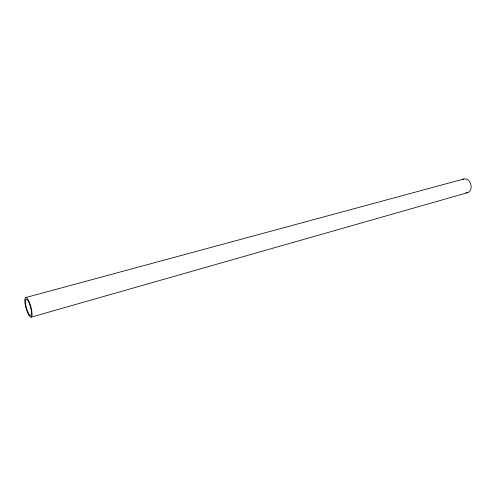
<?xml version="1.0" encoding="UTF-8"?>
<svg xmlns="http://www.w3.org/2000/svg" width="496" height="496" viewBox="0 0 496 496"><rect width="100%" height="100%" fill="white"/><g stroke="black" fill="none" stroke-linecap="round" stroke-linejoin="round"><path stroke-width="0.74" d="M31.13 317.161A10.168 2.511 74.5 0 0 29.221 301.99A10.168 2.511 74.5 0 0 24.967 302.926A10.168 2.511 74.5 0 0 31.13 317.161L467.672 192.646M25.699 297.575L463.903 178.982M462.446 179.763A7.087 5.227 74.5 0 1 470.865 184.419A7.087 5.227 74.5 0 1 466.023 192.721M25.544 303.682A8.469 2.089 74.5 0 0 30.678 315.53A8.469 2.089 74.5 0 0 29.078 302.876A8.469 2.089 74.5 0 0 25.544 303.682"/></g></svg>
